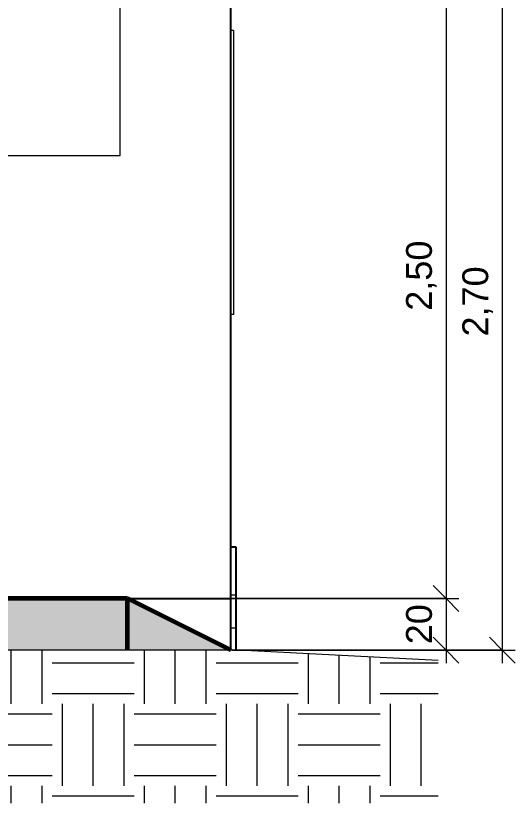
# Model space of a CAD drawing. Header units: millimetres. Extents: x -50912 to 58751, y -45352 to 5553.
# Drawn here: x 41133 to 43067, y -593 to 2457 of the extents above; entities that cross this region are included whole.
import ezdxf

# ---------------------------------------------------------------- set-up
doc = ezdxf.new("R2010")
doc.units = ezdxf.units.MM
for name, color, linetype, lineweight in [('A-ANNO-DIMS', 211, 'Continuous', 9), ('A-ANNO-DIMS-50', 211, 'Continuous', 9), ('A-DETL-GENF', 92, 'Continuous', 9), ('A-DETL-THIN', 151, 'Continuous', 9), ('A-FLOR', 192, 'Continuous', 25), ('A-FLOR-PATT', 8, 'Continuous', 25), ('A-GLAZ', 151, 'Continuous', 9), ('A-WALL', 113, 'Continuous', 25), ('A-WALL-PATT', 111, 'Continuous', 25), ('G-ANNO-TEXT', 231, 'Continuous', 9)]:
    doc.layers.add(name, color=color, linetype=linetype, lineweight=lineweight)
doc.styles.add('@Arial Unicode MS', font='ARIALUNI.TTF', dxfattribs={"height": 100})
doc.dimstyles.new('CRT_-__Metros_-_Linha_de_chamada_3_5_mm', dxfattribs={"dimscale": 304.8, "dimtxt": 100.584485, "dimasz": 0.328084, "dimexe": 0.164042, "dimexo": 0.0625, "dimgap": 0.082021, "dimtad": 1, "dimdec": 0, "dimlfac": 0.1, "dimdsep": 46, "dimtxsty": '@Arial Unicode MS', "dimblk1": 'OBLIQUE', "dimblk2": 'OBLIQUE', "dimsah": 1, "dimcen": 0.09, "dimdle": 0.164042, "dimazin": 0, "dimtfac": 1, "dimtdec": 4, "dimtix": 1, "dimtmove": 0, "dimatfit": 3, "dimfxl": 0.984252, "dimfxlon": 1, "dimtvp": 1, "dimtolj": 1, "dimtzin": 0, "dimarcsym": 2})
doc.dimstyles.new('CRT_-__Metros_-_Linha_de_chamada_3_5_mm_1', dxfattribs={"dimscale": 304.8, "dimtxt": 100.584485, "dimasz": 0.328084, "dimexe": 0.164042, "dimexo": 0.0625, "dimgap": 0.082021, "dimtad": 1, "dimlfac": 0.001, "dimrnd": 0.01, "dimzin": 0, "dimdsep": 46, "dimtxsty": '@Arial Unicode MS', "dimblk1": 'OBLIQUE', "dimblk2": 'OBLIQUE', "dimsah": 1, "dimcen": 0.09, "dimdle": 0.164042, "dimazin": 0, "dimtfac": 1, "dimtdec": 4, "dimtix": 1, "dimtmove": 0, "dimatfit": 3, "dimfxl": 0.984252, "dimfxlon": 1, "dimtvp": 1, "dimtolj": 1, "dimtzin": 0, "dimarcsym": 2})

# ---------------------------------------------------------------- blocks, each defined once
blk = doc.blocks.new('CRT_JAN_Correr_Vidro e Madeira_4 Folhas - 240x90 cm-3838063-D')
at = {"layer": 'A-GLAZ'}
for p, q in [((-37059.650772, 2400), (-37069.650772, 2400)), ((-37059.650772, 2400), (-37059.650772, 1300)), ((-37059.650772, 1300), (-37069.650772, 1300))]:
    blk.add_line(p, q, dxfattribs=at)
blk = doc.blocks.new('DIMBLOCK80-D')
at = {"layer": 'A-ANNO-DIMS-50', "lineweight": 18}
for p, q in [((42799.1, 2700), (42749.1, 2750)), ((42799.1, 2700), (42849.1, 2650)), ((42799.1, 200), (42749.1, 250)), ((42799.1, 200), (42849.1, 150))]:
    blk.add_line(p, q, dxfattribs=at)
at = {"layer": 'A-ANNO-DIMS-50'}
for p, q in [((42799.1, 2750), (42799.1, 200)), ((42608.9, 2700), (42849.1, 2700)), ((42799.1, 2700), (42608.9, 2700)), ((41893, 200), (42849.1, 200)), ((42799.1, 200), (41893, 200))]:
    blk.add_line(p, q, dxfattribs=at)
at = {"layer": 'A-ANNO-DIMS-50', "color": 0, "insert": (42644.3, 1314.7), "char_height": 100, "width": 324.675, "attachment_point": 1, "rotation": 90, "line_spacing_factor": 1.117605, "style": '@Arial Unicode MS'}
blk.add_mtext('2,50', dxfattribs=at)
blk = doc.blocks.new('_Oblique')
at = {"color": 0, "linetype": 'ByBlock', "lineweight": -2}
blk.add_line((-0.5, -0.5), (0.5, 0.5), dxfattribs=at)
blk = doc.blocks.new('DIMBLOCK81-D')
at = {"layer": 'A-ANNO-DIMS-50', "lineweight": 18}
for p, q in [((42799.1, 200), (42749.1, 250)), ((42799.1, 200), (42849.1, 150)), ((42799.1, 0), (42749.1, 50)), ((42799.1, 0), (42849.1, -50))]:
    blk.add_line(p, q, dxfattribs=at)
at = {"layer": 'A-ANNO-DIMS-50'}
for p, q in [((41893, 200), (42849.1, 200)), ((42799.1, 200), (41893, 200)), ((42799.1, 200), (42799.1, -50)), ((41971.8, 0), (42849.1, 0)), ((42799.1, 0), (41971.8, 0))]:
    blk.add_line(p, q, dxfattribs=at)
at = {"layer": 'A-ANNO-DIMS-50', "color": 0, "insert": (42644.3, 22.6), "char_height": 100, "width": 185.873, "attachment_point": 1, "rotation": 90, "line_spacing_factor": 1.117605, "style": '@Arial Unicode MS'}
blk.add_mtext('20', dxfattribs=at)
blk = doc.blocks.new('DIMBLOCK84-D')
at = {"layer": 'A-ANNO-DIMS-50', "lineweight": 18}
for p, q in [((43017, 2700), (42967, 2750)), ((43017, 2700), (43067, 2650)), ((43017, 0), (42967, 50)), ((43017, 0), (43067, -50))]:
    blk.add_line(p, q, dxfattribs=at)
at = {"layer": 'A-ANNO-DIMS-50'}
for p, q in [((43017, 2750), (43017, -50)), ((42717, 2700), (43067, 2700)), ((43017, 2700), (42717, 2700)), ((42717, 0), (43067, 0)), ((43017, 0), (42717, 0))]:
    blk.add_line(p, q, dxfattribs=at)
at = {"layer": 'A-ANNO-DIMS-50', "color": 0, "insert": (42862.2, 1214.7), "char_height": 100, "width": 324.675, "attachment_point": 1, "rotation": 90, "line_spacing_factor": 1.117605, "style": '@Arial Unicode MS'}
blk.add_mtext('2,70', dxfattribs=at)

msp = doc.modelspace()

# ---------------------------------------------------------------- hatches: boundary and pattern name
at = {"layer": 'A-DETL-GENF'}
h = msp.add_hatch(dxfattribs=at)
h.set_pattern_fill('FP_18', style=0, pattern_type=2)
h.set_pattern_definition([(0, (38734.12, 2371.76), (317.5, 317.5), [317.5, -317.5]), (0, (38734.12, 2490.82), (317.5, 317.5), [317.5, -317.5]), (0, (38734.12, 2609.9), (317.5, 317.5), [317.5, -317.5]), (90, (38773.8, 2649.57), (-317.5, 317.5), [317.5, -317.5]), (90, (38892.87, 2649.57), (-317.5, 317.5), [317.5, -317.5]), (90, (39011.93, 2649.57), (-317.5, 317.5), [317.5, -317.5])])
h.paths.add_polyline_path([(38986.83, -593.093), (42768.667, -593.093), (42768.667, -40.658), (41970.992, 1.146), (41975.691, 0), (35204.992, 0), (35204.992, -593.093), (38543.709, -593.093)])
at = {"layer": 'A-FLOR-PATT'}
for points in [[(40877.748, 0), (41565.691, 0), (41565.691, 200), (35965.691, 200), (35965.691, 0), (40641.383, 0)], [(41823.208, 0), (41965.691, 0), (41565.691, 200), (41565.691, 0)]]:
    msp.add_hatch(color=256, dxfattribs=at).paths.add_polyline_path(points)
at = {"layer": 'A-WALL-PATT', "lineweight": 9}
h = msp.add_hatch(dxfattribs=at)
h.set_pattern_fill('FP_17', color=256, style=0, pattern_type=2)
h.set_pattern_definition([(0, (38734.1, 2371.8), (0, 1270), [952.5, -317.5]), (0, (38734.1, 2435.3), (0, 1270), [0, -381, 381, -190.5, -317.5]), (0, (38734.1, 2435.3), (0, 1270), [-952.5, 317.5, 0]), (0, (38734.1, 2498.8), (0, 1270), [0, -571.5, 698.5, 0]), (0, (38734.1, 2562.3), (0, 1270), [571.5, -698.5]), (0, (38734.1, 2625.8), (0, 1270), [0, -254, 1016, 0]), (0, (38734.1, 2689.3), (0, 1270), [444.5, -317.5, 381, -127]), (0, (39178.6, 2752.8), (0, 1270), [1016, -254]), (0, (38670.6, 2816.3), (0, 1270), [698.5, -571.5]), (0, (38480.1, 2879.8), (0, 1270), [571.5, -698.5]), (0, (38734.1, 2943.3), (0, 1270), [1016, -254]), (0, (38734.1, 3006.8), (0, 1270), [0, -508, 317.5, -190.5, -254]), (0, (38734.1, 3006.8), (0, 1270), [-1016, 254, 0]), (0, (39369.1, 3070.3), (0, 1270), [762, -508]), (0, (38861.1, 3133.8), (0, 1270), [508, -254, 190.5, -317.5]), (0, (39115.1, 3197.3), (0, 1270), [508, -190.5, 317.5, -254]), (0, (39623.1, 3260.8), (0, 1270), [762, -508]), (0, (39115.1, 3324.3), (0, 1270), [508, -762]), (0, (39369.1, 3387.8), (0, 1270), [571.5, -698.5]), (0, (39369.1, 3451.3), (0, 1270), [0, -381, 889, 0]), (0, (38988.1, 3514.8), (0, 1270), [381, -889]), (0, (39369.1, 3578.3), (0, 1270), [889, -381]), (90, (38734.1, 2879.8), (-1270, 8e-14), [190.5, -508, 444.5, -127]), (90, (38861.1, 2943.3), (-1270, 8e-14), [317.5, -190.5, 127, -635]), (90, (38924.6, 2689.3), (-1270, 8e-14), [127, -1143]), (90, (38988.1, 2562.3), (-1270, 8e-14), [127, -762, 190.5, -190.5]), (90, (39051.6, 2816.3), (-1270, 8e-14), [127, -1143]), (90, (39115.1, 2371.8), (-1270, 8e-14), [190.5, -571.5, 317.5, -190.5]), (90, (39178.6, 2625.8), (-1270, 8e-14), [190.5, -1079.5]), (90, (39242.1, 2943.3), (-1270, 8e-14), [190.5, -63.5, 127, -889]), (90, (39305.6, 2435.3), (-1270, 8e-14), [190.5, -1079.5]), (90, (39369.1, 2752.8), (-1270, 8e-14), [190.5, -63.5, 190.5, -127, -698.5]), (90, (39369.1, 2752.8), (-1270, 8e-14), [-571.5, 317.5, -381]), (90, (39496.1, 2752.8), (-1270, 8e-14), [0, -889, 127, -127, -127]), (90, (39496.1, 2752.8), (-1270, 8e-14), [-1143, 127, 0]), (90, (39559.6, 2943.3), (-1270, 8e-14), [127, -1143]), (90, (39623.1, 2498.8), (-1270, 8e-14), [127, -444.5, 317.5, -381]), (90, (39686.6, 2689.3), (-1270, 8e-14), [63.5, -825.5, 190.5, -190.5]), (90, (39750.1, 2752.8), (-1270, 8e-14), [317.5, -317.5, 190.5, -444.5]), (90, (39813.6, 3070.3), (-1270, 8e-14), [190.5, -317.5, 127, -635]), (90, (39877.1, 2625.8), (-1270, 8e-14), [127, -1143]), (90, (39940.6, 2752.8), (-1270, 8e-14), [127, -381, 190.5, -571.5])])
h.paths.add_polyline_path([(41975.691, 0), (41970.992, 1.146), (41985.691, 0.376), (41985.691, 400), (41965.691, 400), (41965.691, 0), (41970.992, 0)])

# ---------------------------------------------------------------- linework, layer by layer
at = {"layer": 'A-DETL-THIN'}
for p, q in [((41975.691, 0), (35204.992, 0)), ((42768.667, -40.658), (41970.992, 1.146)), ((41970.992, 1.146), (41975.691, 0))]:
    msp.add_line(p, q, dxfattribs=at)
at = {"layer": 'A-FLOR', "lineweight": 60}
for p, q in [((41565.691, 200), (35965.691, 200)), ((41565.691, 0), (41565.691, 200)), ((41965.691, 0), (41565.691, 200))]:
    msp.add_line(p, q, dxfattribs=at)
at = {"layer": 'A-FLOR'}
msp.add_line((41565.691, 200), (41965.691, 200), dxfattribs=at)
at = {"layer": 'A-WALL'}
for p, q in [((41965.691, 0), (41965.691, 2786.037)), ((41965.691, 400), (41985.691, 400)), ((41985.691, 400), (41985.691, 0.376))]:
    msp.add_line(p, q, dxfattribs=at)
at = {"layer": 'G-ANNO-TEXT', "color": 7}
for p, q in [((41537.503, 1916.047), (41537.503, 3680.283)), ((40629.522, 1916.047), (41537.503, 1916.047))]:
    msp.add_line(p, q, dxfattribs=at)

# ---------------------------------------------------------------- block references
at = {"layer": 'A-GLAZ'}
msp.add_blockref('CRT_JAN_Correr_Vidro e Madeira_4 Folhas - 240x90 cm-3838063-D', (79035.342, 0), dxfattribs=at)

# ---------------------------------------------------------------- dimensions: what is measured, and where the dimension line sits
at = {"layer": 'A-ANNO-DIMS'}
for base, p1, p2, dimstyle, override, picture, middle in [((42799.112, 200), (42608.877, 2700), (41892.992, 200), 'CRT_-__Metros_-_Linha_de_chamada_3_5_mm_1', {"dimpost": '<>', "dimfxl": 2600.479029}, 'DIMBLOCK80-D', (42723.02, 1450)), ((43016.996, 0), (42716.996, 2700), (42716.996, 0), 'CRT_-__Metros_-_Linha_de_chamada_3_5_mm_1', {"dimpost": '<>', "dimfxl": 2700}, 'DIMBLOCK84-D', (42940.905, 1350)), ((42799.112, 0), (41892.992, 200), (41971.787, 0), 'CRT_-__Metros_-_Linha_de_chamada_3_5_mm', {"dimpost": '<>', "dimfxl": 214.962188}, 'DIMBLOCK81-D', (42723.02, 100))]:
    dim = msp.add_linear_dim(base=base, p1=p1, p2=p2, angle=90, dimstyle=dimstyle, override=override, dxfattribs=at)
    dim.commit()
    dim.dimension.update_dxf_attribs({"geometry": picture, "text_midpoint": middle})

doc.saveas('drawing.dxf')
